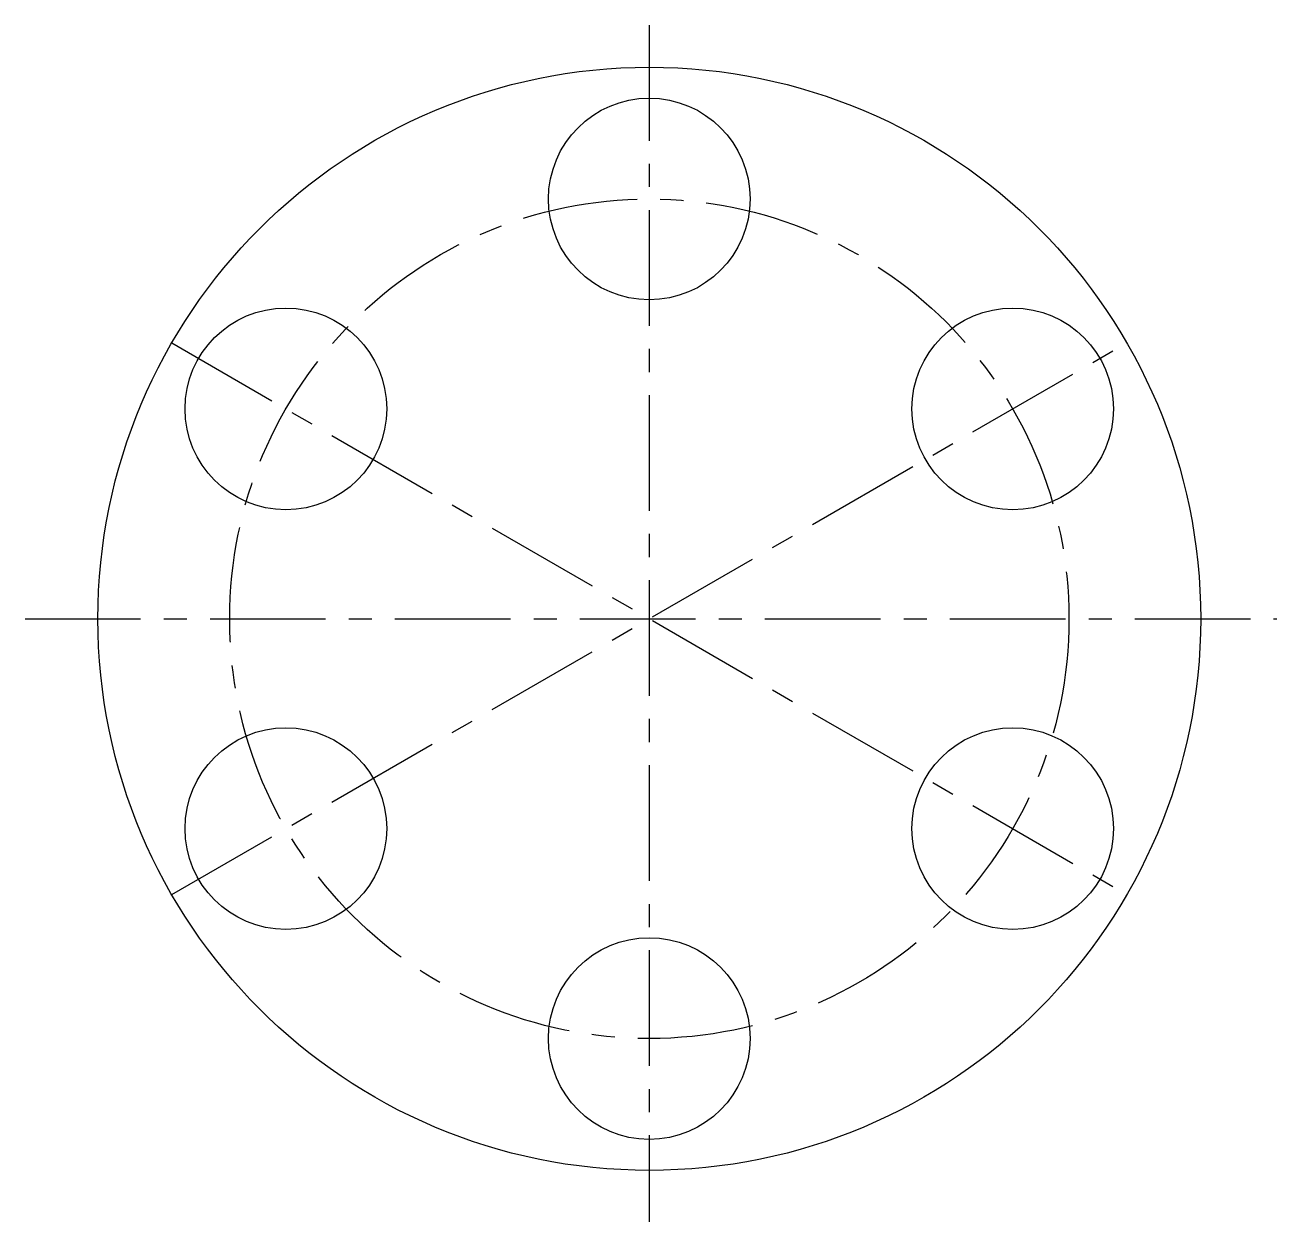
# Model space of a CAD drawing. Header units: millimetres. Extents: x 816 to 1036, y -76 to 134.
import ezdxf

# ---------------------------------------------------------------- set-up
doc = ezdxf.new("R2010")
doc.units = ezdxf.units.MM
doc.header["$LTSCALE"] = 0.64
doc.linetypes.add('CENTER', pattern=[50.8, 31.75, -6.35, 6.35, -6.35])
doc.layers.add('点画线', color=1, linetype='CENTER')

msp = doc.modelspace()

# ---------------------------------------------------------------- linework, layer by layer
for centre, radius in [((926.08, 30.07), 96.91), ((926.08, 103.83), 17.72), ((862.21, 66.95), 17.72), ((989.95, 66.95), 17.72), ((862.21, -6.8), 17.72), ((989.95, -6.8), 17.72), ((926.08, -43.68), 17.72)]:
    msp.add_circle(centre, radius)
at = {"layer": '点画线'}
for p, q in [((926.08, 134.39), (926.08, -75.9)), ((842.15, 78.53), (1010, -18.38)), ((842.15, -18.38), (1010, 78.53)), ((816.36, 30.07), (1036.4, 30.07))]:
    msp.add_line(p, q, dxfattribs=at)
msp.add_circle((926.08, 30.07), 73.75, dxfattribs=at)

doc.saveas('drawing.dxf')
